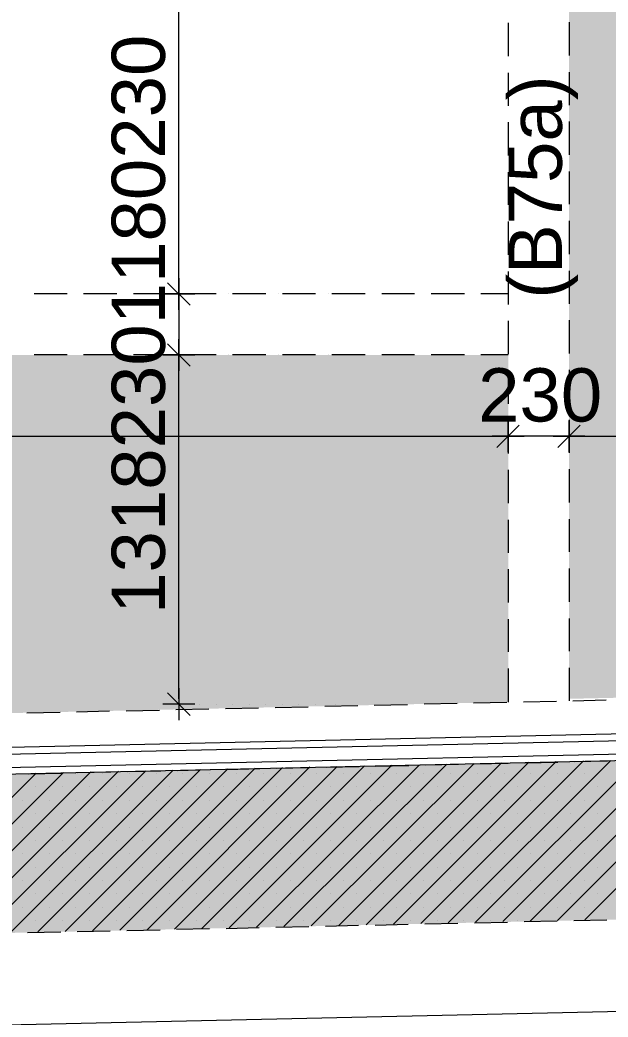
# Model space of a CAD drawing. Header units: millimetres. Extents: x -1303 to 98744, y -1303 to 90097.
# Drawn here: x 35091 to 37311, y 14373 to 18137 of the extents above; entities that cross this region are included whole.
import ezdxf

# ---------------------------------------------------------------- set-up
doc = ezdxf.new("R2010")
doc.units = ezdxf.units.MM
doc.layers.add('PDF_Geometry', color=7, linetype='Continuous')
doc.layers.add('PDF_Text', color=7, linetype='Continuous')
doc.layers.add('PDF_Solid Fills', color=192, linetype='Continuous', true_color=0xc2c0c0c0)
doc.styles.add('PDF ArialMT', font='arial.ttf')

msp = doc.modelspace()

# ---------------------------------------------------------------- hatches: boundary and pattern name
at = {"layer": 'PDF_Solid Fills', "true_color": 0x00007f}
h = msp.add_hatch(color=254, dxfattribs=at)
h.paths.add_polyline_path([(74624.31541, 16167.67383), (74624.31541, 15567.81796), (9799.46285, 14130.21454), (9804.28731, 14730.15409)], flags=0)
h.paths.add_polyline_path([(7404.275, 37242.73593), (8004.29925, 37242.73593), (8004.29925, 16872.72168), (7404.275, 16872.72168)], flags=0)
h.paths.add_polyline_path([(8004.29925, 16872.72168), (7983.4807, 16679.51365), (7983.31127, 16481.90264), (8004.55339, 16283.02302), (8047.46016, 16086.42856), (8111.52536, 15895.75776), (8195.3089, 15714.14292), (8297.03284, 15544.62953), (8413.99157, 15389.5038), (8546.60657, 15247.57974), (8696.06174, 15118.18072), (8860.41285, 15004.26957), (9037.28897, 14908.29987), (9223.47415, 14832.13321), (9415.6677, 14776.86981), (9610.40055, 14743.01796), (9804.28731, 14730.15409), (9799.46285, 14130.21454), (9584.16557, 14140.28601), (9363.53556, 14170.83718), (9140.28256, 14223.64598), (8917.70726, 14299.55851), (8699.36241, 14399.25246), (8488.88858, 14522.21955), (8289.92424, 14667.61267), (8106.02423, 14833.65595), (7940.23508, 15017.64068), (7795.09507, 15216.68973), (7672.21268, 15427.33299), (7572.77287, 15645.76255), (7497.02977, 15868.42256), (7444.47407, 16091.67659), (7414.09232, 16312.38925), (7404.275, 16527.68859), (7404.275, 16872.72168), (8004.29925, 16872.72168)], flags=0)
h.paths.add_polyline_path([(7194.30944, 37692.71099), (7194.30944, 80672.7138), (7694.3009, 80672.7138), (7694.3009, 37692.71099)], flags=0)
h = msp.add_hatch(color=254, dxfattribs=at)
h.paths.add_polyline_path([(31469.30117, 29377.68079), (31469.30117, 25187.75188), (33129.31253, 25187.75188), (33129.31253, 29377.68079)], flags=0)
h.paths.add_polyline_path([(33359.25057, 25187.75188), (33359.25057, 29377.68079), (36934.25928, 29377.68079), (36934.25928, 25187.75188)], flags=0)
h.paths.add_polyline_path([(37164.2841, 25187.75188), (37164.2841, 29377.68079), (40934.27775, 29377.68079), (40934.27775, 25187.75188)], flags=0)
h.paths.add_polyline_path([(41164.30255, 25182.67534), (41164.30255, 29377.68079), (45464.24791, 29377.68079), (45464.24791, 25182.67534)], flags=0)
h.paths.add_polyline_path([(45694.27273, 29377.68079), (45694.27273, 25187.75188), (49039.2587, 25187.75188), (49039.2587, 29377.68079)], flags=0)
h.paths.add_polyline_path([(49269.28352, 25187.75188), (49269.28352, 29377.68079), (51159.31349, 29377.68079), (51159.31349, 25187.75188)], flags=0)
h.paths.add_polyline_path([(41164.30255, 21382.72041), (41164.30255, 24957.72913), (45464.24791, 24957.72913), (45464.24791, 21382.72041)], flags=0)
h.paths.add_polyline_path([(37164.2841, 24957.72913), (37164.2841, 21382.72041), (40934.27775, 21382.72041), (40934.27775, 24957.72913)], flags=0)
h.paths.add_polyline_path([(40934.27775, 19182.68898), (40934.27775, 21152.69766), (37164.2841, 21152.69766), (37164.2841, 18512.67482), (40864.28888, 18512.67482), (40864.28888, 19182.68898)], flags=0)
h.paths.add_polyline_path([(41164.30255, 21152.69766), (41164.30255, 18512.67482), (43234.25726, 18512.67482), (43234.25726, 21152.69766)], flags=0)
h.paths.add_polyline_path([(41164.30255, 18282.73679), (45464.24791, 18282.73679), (45464.24791, 15760.43508), (41164.30255, 15663.95813)], flags=0)
h.paths.add_polyline_path([(37164.2841, 18282.73679), (40934.27775, 18282.73679), (40934.27775, 15658.79481), (37164.2841, 15574.16518)], flags=0)
h.paths.add_polyline_path([(12814.30857, 29377.68079), (12814.30857, 25187.75188), (8234.23832, 25187.75188), (8234.23832, 29377.68079)], flags=0)
h.paths.add_polyline_path([(13044.24764, 25187.75188), (13044.24764, 29377.68079), (15954.23712, 29377.68079), (15954.23712, 25187.75188)], flags=0)
h.paths.add_polyline_path([(16184.2609, 29377.68079), (16184.2609, 25187.75188), (18909.25016, 25187.75188), (18909.25016, 29377.68079)], flags=0)
h.paths.add_polyline_path([(66559.28558, 25187.75188), (66559.28558, 29377.68079), (63649.29506, 29377.68079), (63649.29506, 25187.75188)], flags=0)
h.paths.add_polyline_path([(66789.30626, 25187.75188), (66789.30626, 29377.68079), (69584.28231, 29377.68079), (69584.28231, 25187.75188)], flags=0)
h.paths.add_polyline_path([(69814.31126, 29377.68079), (69814.31126, 25187.75188), (74394.29472, 25187.75188), (74394.29472, 29377.68079)], flags=0)
h = msp.add_hatch(color=254, dxfattribs=at)
h.paths.add_polyline_path([(12814.30857, 16872.72168), (12814.30857, 15026.95077), (9799.20871, 14960.09316), (9658.30121, 14967.03233), (9514.00728, 14987.42836), (9368.02118, 15022.38044), (9222.54335, 15072.39683), (9079.77321, 15137.90008), (8942.25007, 15218.63604), (8812.34276, 15314.0138), (8692.25382, 15422.7637), (8584.01219, 15543.36091), (8489.14272, 15673.68971), (8408.99871, 15811.5517), (8344.08741, 15954.57597), (8294.664, 16100.30898), (8260.38859, 16246.37773), (8240.58554, 16390.84108), (8234.23832, 16531.75065), (8234.23832, 16872.72168)], flags=0)
h.paths.add_polyline_path([(22479.26705, 17272.68137), (22479.26705, 15241.31724), (19209.26177, 15168.7901), (19209.26177, 17272.68137)], flags=0)
h.paths.add_polyline_path([(25959.23687, 17272.68137), (25959.23687, 15322.73089), (22709.2898, 15246.39481), (22709.2898, 17272.68137)], flags=0)
h.paths.add_polyline_path([(32124.25101, 18282.73679), (32124.25101, 15455.26118), (26189.25962, 15327.89318), (26189.25962, 18282.73679)], flags=0)
h.paths.add_polyline_path([(36934.25928, 16872.72168), (36934.25928, 15561.8943), (32354.27376, 15460.33875), (32354.27376, 16872.72168)], flags=0)
h.paths.add_polyline_path([(50274.26033, 16872.72168), (50274.26033, 15857.75915), (45694.27273, 15756.20359), (45694.27273, 16872.72168)], flags=0)
h.paths.add_polyline_path([(59929.31471, 17272.68137), (59929.31471, 16071.87252), (56669.29721, 15999.59848), (56669.29721, 17272.68137)], flags=0)
h.paths.add_polyline_path([(63419.27024, 17272.68137), (63419.27024, 16149.30779), (60159.25274, 16076.95111), (60159.25274, 17272.68137)], flags=0)
h.paths.add_polyline_path([(69584.28231, 18282.73679), (69584.28231, 16285.98588), (63649.29506, 16154.3864), (63649.29506, 18282.73679)], flags=0)
h.paths.add_polyline_path([(74394.29472, 16872.72168), (74394.29472, 16409.62861), (69814.31126, 16291.06242), (69814.31126, 16872.72168)], flags=0)
h.paths.add_polyline_path([(18979.23903, 18282.73679), (18979.23903, 15163.7115), (13044.24764, 15027.79686), (13044.24764, 18282.73679), (18944.28591, 18282.73679)], flags=0)
h.paths.add_polyline_path([(56439.27239, 18282.73679), (56439.27239, 15994.4362), (50504.281, 15862.83775), (50504.281, 18282.73679)], flags=0)

# ---------------------------------------------------------------- linework, layer by layer
at = {"layer": 'PDF_Geometry', "color": 9, "lineweight": 0, "true_color": 0xc0c0c0}
msp.add_lwpolyline([(73543.76698, 33926.94469), (73593.70177, 33827.08339), (73593.70177, 33926.94469), (74523.7764, 33926.94469), (74523.7764, 34597.21299), (74623.6377, 34597.21299), (74623.6377, 16267.28307), (9842.20122, 14831.96378, -0.0040587119), (9814.553, 14831.94622, -0.4141989555), (8103.90849, 16521.17195), (8103.90849, 13152.0657)], format="xyb", dxfattribs=at)
at = {"layer": 'PDF_Geometry', "color": 122, "lineweight": 0, "true_color": 0x00b88a}
for points in [[(35690.62941, 17142.35257), (35690.62941, 17122.04229), (35690.62941, 18262.00294), (35690.62941, 18242.53771)], [(35690.62941, 17102.57706), (35690.62941, 16872.38489)], [(35690.62941, 15574.16518), (35690.62941, 16852.07254), (35690.62941, 16832.60731)], [(32393.45835, 16565.17894), (32373.99312, 16565.17894), (36913.52751, 16565.17894), (36894.06021, 16565.17894)], [(37164.0279, 16565.17894), (36933.83779, 16565.17894)], [(37203.80547, 16565.17894), (37183.49519, 16565.17894), (40913.96746, 16565.17894), (40893.65718, 16565.17894)], [(35648.31459, 15596.16972), (35732.94422, 15511.54009)], [(35690.62941, 15613.94173), (35690.62941, 15493.76704)], [(35750.71314, 15553.8549), (35630.54155, 15553.8549)]]:
    msp.add_lwpolyline(points, dxfattribs=at)
at = {"layer": 'PDF_Geometry', "color": 157, "lineweight": 0, "true_color": 0x3f5f7f}
for points in [[(36933.83779, 18125.74842), (36933.83779, 18000.49615)], [(37164.0279, 18128.28772), (37164.0279, 18003.03546)], [(36933.83779, 17937.87106), (36933.83779, 17813.46592)], [(37164.0279, 17940.41036), (37164.0279, 17816.00523)], [(36933.83779, 17750.83876), (36933.83779, 17625.58857)], [(37164.0279, 17753.37806), (37164.0279, 17628.1258)], [(36933.83779, 17562.9614), (36933.83779, 17438.55627)], [(37164.0279, 17565.5007), (37164.0279, 17441.09557)], [(36933.83779, 17375.93117), (36933.83779, 17250.67891)], [(37164.0279, 17378.4684), (37164.0279, 17253.21821)], [(36933.83779, 17188.05174), (36933.83779, 17062.80155)], [(37164.0279, 17190.59105), (37164.0279, 17065.33878)], [(35269.17139, 17102.57706), (35143.9212, 17102.57706)], [(35456.20369, 17102.57706), (35330.95349, 17102.57706)], [(35644.08311, 17102.57706), (35518.82879, 17102.57706)], [(35831.11129, 17102.57706), (35706.70821, 17102.57706)], [(36018.99071, 17102.57706), (35893.74051, 17102.57706)], [(36206.02301, 17102.57706), (36081.6158, 17102.57706)], [(36393.8983, 17102.57706), (36268.6481, 17102.57706)], [(36580.93059, 17102.57706), (36456.52752, 17102.57706)], [(36768.81002, 17102.57706), (36643.5557, 17102.57706)], [(36933.83779, 17102.57706), (36831.43512, 17102.57706)], [(36933.83779, 17001.02151), (36933.83779, 16875.76925)], [(37164.0279, 17003.56082), (37164.0279, 16878.30855)], [(35269.17139, 16872.38489), (35143.9212, 16872.38489)], [(35456.20369, 16872.38489), (35330.95349, 16872.38489)], [(35644.08311, 16872.38489), (35518.82879, 16872.38489)], [(35831.11129, 16872.38489), (35706.70821, 16872.38489)], [(36018.99071, 16872.38489), (35893.74051, 16872.38489)], [(36206.02301, 16872.38489), (36081.6158, 16872.38489)], [(36393.8983, 16872.38489), (36268.6481, 16872.38489)], [(36580.93059, 16872.38489), (36456.52752, 16872.38489)], [(36768.81002, 16872.38489), (36643.5557, 16872.38489)], [(36933.83779, 16872.38489), (36831.43512, 16872.38489)], [(36933.83779, 16813.14416), (36933.83779, 16687.89189)], [(37164.0279, 16815.68139), (37164.0279, 16690.4312)], [(36933.83779, 16625.26473), (36933.83779, 16500.85959)], [(37164.0279, 16627.80403), (37164.0279, 16503.3989)], [(36933.83779, 16438.2345), (36933.83779, 16312.98224)], [(37164.0279, 16440.7738), (37164.0279, 16315.52154)], [(36933.83779, 16250.35714), (36933.83779, 16125.94993)], [(37164.0279, 16252.89437), (37164.0279, 16128.48924)], [(36933.83779, 16063.32484), (36933.83779, 15938.07258)], [(37164.0279, 16065.86414), (37164.0279, 15940.61188)], [(36933.83779, 15875.44748), (36933.83779, 15751.04131)], [(37164.0279, 15877.98575), (37164.0279, 15753.58061)], [(36933.83779, 15688.41518), (36933.83779, 15561.47074)], [(37164.0279, 15690.95448), (37164.0279, 15566.54935)], [(36241.56497, 15546.23803), (36366.8193, 15548.7763)], [(36428.59727, 15550.46951), (36553.85159, 15553.00778)], [(36616.4767, 15554.70099), (36741.72688, 15557.23926)], [(36803.50899, 15558.93247), (36928.75919, 15561.47074)], [(36991.38428, 15563.16395), (37116.63861, 15565.70222)], [(37178.41659, 15566.54935), (37303.66678, 15569.9337)], [(35116.83806, 15520.84914), (35242.09239, 15524.23453)], [(35303.87036, 15525.08062), (35429.12056, 15528.46602)], [(35491.74978, 15529.3121), (35616.99998, 15531.85037)], [(35678.77796, 15533.54358), (35804.03228, 15536.08185)], [(35866.65738, 15537.77506), (35991.90758, 15540.31333)], [(36053.68968, 15542.00654), (36178.93987, 15544.54482)], [(36433.67587, 15320.27631), (36558.92607, 15322.81561)], [(36621.55529, 15324.50779), (36746.80549, 15327.04709)], [(36808.58347, 15328.73927), (36933.83779, 15331.27857)], [(36996.46289, 15332.97075), (37121.71309, 15335.51005)], [(37183.49519, 15337.20223), (37308.74538, 15339.74153)], [(35121.91667, 15291.50306), (35247.16686, 15294.04133)], [(35308.94897, 15295.73454), (35434.19916, 15298.27281)], [(35496.82426, 15299.96602), (35622.07859, 15302.5043)], [(35683.85656, 15303.35038), (35809.11088, 15306.73578)], [(35871.73599, 15307.58186), (35996.98617, 15310.96726)], [(36058.76828, 15311.81334), (36184.01848, 15315.19874)], [(36246.64357, 15316.04482), (36371.8979, 15318.58413)]]:
    msp.add_lwpolyline(points, dxfattribs=at)
at = {"layer": 'PDF_Geometry', "color": 122, "lineweight": 0, "true_color": 0x00b88a}
for points in [[(35732.94422, 17060.26225), (35648.31459, 17144.89188)], [(35690.62941, 17042.4892), (35690.62941, 17162.66285)], [(35630.54155, 17102.57706), (35750.71314, 17102.57706)], [(35648.31459, 16914.69971), (35732.94422, 16830.07008)], [(35690.62941, 16932.47069), (35690.62941, 16812.29703)], [(35750.71314, 16872.38489), (35630.54155, 16872.38489)], [(36976.15261, 16607.49375), (36891.52298, 16522.86412)], [(36933.83779, 16505.09107), (36933.83779, 16625.26473)], [(37121.71309, 16522.86412), (37206.34271, 16607.49375)], [(37164.0279, 16625.26473), (37164.0279, 16505.09107)], [(36993.92565, 16565.17894), (36873.74993, 16565.17894)], [(37103.94416, 16565.17894), (37224.11575, 16565.17894)]]:
    msp.add_lwpolyline(points, close=True, dxfattribs=at)
at = {"layer": 'PDF_Geometry', "lineweight": 0}
for points in [[(35690.62941, 17102.57706), (35690.62941, 17102.57706)], [(35690.62941, 17102.57706), (35690.62941, 17102.57706)], [(35753.25451, 17102.57706), (35753.25451, 17102.57706)], [(35753.25451, 17102.57706), (35753.25451, 17102.57706)], [(35815.8796, 17102.57706), (35815.8796, 17102.57706)], [(35815.8796, 17102.57706), (35815.8796, 17102.57706)], [(35878.5047, 17102.57706), (35878.5047, 17102.57706)], [(35878.5047, 17102.57706), (35878.5047, 17102.57706)], [(35941.1298, 17102.57706), (35941.1298, 17102.57706)], [(35941.1298, 17102.57706), (35941.1298, 17102.57706)], [(36003.75902, 17102.57706), (36003.75902, 17102.57706)], [(36003.75902, 17102.57706), (36003.75902, 17102.57706)], [(36066.38413, 17102.57706), (36066.38413, 17102.57706)], [(36066.38413, 17102.57706), (36066.38413, 17102.57706)], [(36128.16209, 17102.57706), (36128.16209, 17102.57706)], [(36128.16209, 17102.57706), (36128.16209, 17102.57706)], [(36190.7872, 17102.57706), (36190.7872, 17102.57706)], [(36190.7872, 17102.57706), (36190.7872, 17102.57706)], [(36254.25942, 17102.57706), (36254.25942, 17102.57706)], [(36254.25942, 17102.57706), (36254.25942, 17102.57706)], [(35690.62941, 16872.38489), (35690.62941, 16872.38489)], [(35690.62941, 16872.38489), (35690.62941, 16872.38489)], [(35753.25451, 16872.38489), (35753.25451, 16872.38489)], [(35753.25451, 16872.38489), (35753.25451, 16872.38489)], [(35815.8796, 16872.38489), (35815.8796, 16872.38489)], [(35815.8796, 16872.38489), (35815.8796, 16872.38489)], [(35878.5047, 16872.38489), (35878.5047, 16872.38489)], [(35878.5047, 16872.38489), (35878.5047, 16872.38489)], [(35941.1298, 16872.38489), (35941.1298, 16872.38489)], [(35941.1298, 16872.38489), (35941.1298, 16872.38489)], [(36003.75902, 16872.38489), (36003.75902, 16872.38489)], [(36003.75902, 16872.38489), (36003.75902, 16872.38489)], [(36066.38413, 16872.38489), (36066.38413, 16872.38489)], [(36066.38413, 16872.38489), (36066.38413, 16872.38489)], [(36128.16209, 16872.38489), (36128.16209, 16872.38489)], [(36128.16209, 16872.38489), (36128.16209, 16872.38489)], [(36190.7872, 16872.38489), (36190.7872, 16872.38489)], [(36190.7872, 16872.38489), (36190.7872, 16872.38489)], [(36254.25942, 16872.38489), (36254.25942, 16872.38489)], [(36254.25942, 16872.38489), (36254.25942, 16872.38489)], [(35690.62941, 15553.8549), (35690.62941, 15553.8549)], [(35768.48618, 15553.8549), (35768.48618, 15553.8549)], [(35831.11129, 15553.8549), (35831.11129, 15553.8549)], [(35892.89339, 15553.8549), (35892.89339, 15553.8549)], [(35955.51849, 15553.8549), (35955.51849, 15553.8549)], [(36018.14358, 15553.8549), (36018.14358, 15553.8549)], [(36080.76868, 15553.8549), (36080.76868, 15553.8549)], [(36143.39791, 15553.8549), (36143.39791, 15553.8549)], [(36206.02301, 15553.8549), (36206.02301, 15553.8549)], [(36283.03679, 15553.8549), (36283.03679, 15553.8549)], [(35881.04607, 14710.09691), (36494.61086, 15323.6617)], [(35984.29173, 14711.79012), (36598.70365, 15325.35491)], [(36087.54153, 14714.32839), (36701.95344, 15327.89318)], [(36190.7872, 14716.86769), (36805.1991, 15330.43248)], [(36294.88412, 14718.55987), (36908.44891, 15332.97075)], [(36398.12978, 14721.09917), (37011.69457, 15334.66396)], [(36501.37958, 14723.63744), (37114.94437, 15337.20223)], [(36604.62937, 14725.33065), (37218.19416, 15339.74153)], [(36707.87503, 14727.86892), (37321.43982, 15341.43371)], [(36811.12484, 14730.40823), (37424.68963, 15343.97302)], [(36914.3705, 14732.94753), (37527.93529, 15346.51232)], [(37017.6203, 14734.63971), (37631.18509, 15349.05059)], [(37120.87009, 14737.17901), (37734.43488, 15350.7438)], [(37224.11575, 14739.71728), (37838.52767, 15353.28207)], [(34537.97225, 14679.63045), (35151.53704, 15294.04133)], [(34641.22204, 14682.16975), (35254.78683, 15295.73454)], [(34744.46771, 14684.70802), (35358.87962, 15298.27281)], [(34847.71751, 14686.40123), (35462.12942, 15300.81211)], [(34950.96317, 14688.93951), (35565.37508, 15302.5043)], [(35055.06009, 14691.4788), (35668.62488, 15305.04359)], [(35099.91214, 15292.34915), (35099.91214, 15292.34915)], [(35158.30576, 14694.01707), (35771.87055, 15307.58186)], [(35200.62057, 15292.34915), (35200.62057, 15292.34915)], [(35261.55555, 14695.71028), (35875.12034, 15310.12117)], [(35302.17612, 15292.34915), (35302.17612, 15292.34915)], [(35364.80535, 14698.24855), (35978.37014, 15311.81334)], [(35402.88868, 15292.34915), (35402.88868, 15292.34915)], [(35468.05101, 14700.78786), (36081.6158, 15314.35265)], [(35503.59711, 15292.34915), (35503.59711, 15292.34915)], [(35571.30081, 14702.48003), (36184.8656, 15316.89195)], [(35605.15266, 15292.34915), (35605.15266, 15292.34915)], [(35674.54648, 14705.01934), (36288.11127, 15318.58413)], [(35705.86109, 15292.34915), (35705.86109, 15292.34915)], [(35777.79627, 14707.55864), (36391.36106, 15321.12343)], [(35807.41664, 15292.34915), (35807.41664, 15292.34915)], [(35908.12507, 15292.34915), (35908.12507, 15292.34915)], [(36008.8335, 15292.34915), (36008.8335, 15292.34915)], [(36110.38905, 15292.34915), (36110.38905, 15292.34915)], [(36211.10161, 15292.34915), (36211.10161, 15292.34915)], [(36311.81004, 15292.34915), (36311.81004, 15292.34915)], [(36413.36559, 15292.34915), (36413.36559, 15292.34915)], [(36514.07402, 15292.34915), (36514.07402, 15292.34915)], [(36615.62957, 15292.34915), (36615.62957, 15292.34915)], [(36716.338, 15292.34915), (36716.338, 15292.34915)], [(36817.04643, 15292.34915), (36817.04643, 15292.34915)], [(36918.60198, 15292.34915), (36918.60198, 15292.34915)], [(37019.31454, 15292.34915), (37019.31454, 15292.34915)], [(37120.02297, 15292.34915), (37120.02297, 15292.34915)], [(37221.57852, 15292.34915), (37221.57852, 15292.34915)], [(35150.68991, 15241.57137), (35150.68991, 15241.57137)], [(35251.39835, 15241.57137), (35251.39835, 15241.57137)], [(35352.1109, 15241.57137), (35352.1109, 15241.57137)], [(35453.66645, 15241.57137), (35453.66645, 15241.57137)], [(35554.37489, 15241.57137), (35554.37489, 15241.57137)], [(35655.93044, 15241.57137), (35655.93044, 15241.57137)], [(35756.63886, 15241.57137), (35756.63886, 15241.57137)], [(35857.34729, 15241.57137), (35857.34729, 15241.57137)], [(35958.90284, 15241.57137), (35958.90284, 15241.57137)], [(36059.61128, 15241.57137), (36059.61128, 15241.57137)], [(36160.32383, 15241.57137), (36160.32383, 15241.57137)], [(36261.87938, 15241.57137), (36261.87938, 15241.57137)], [(36362.58782, 15241.57137), (36362.58782, 15241.57137)], [(36464.14337, 15241.57137), (36464.14337, 15241.57137)], [(36564.8518, 15241.57137), (36564.8518, 15241.57137)], [(36665.56022, 15241.57137), (36665.56022, 15241.57137)], [(36767.11577, 15241.57137), (36767.11577, 15241.57137)], [(36867.82421, 15241.57137), (36867.82421, 15241.57137)], [(36968.53676, 15241.57137), (36968.53676, 15241.57137)], [(37070.09231, 15241.57137), (37070.09231, 15241.57137)], [(37170.80075, 15241.57137), (37170.80075, 15241.57137)], [(37272.3563, 15241.57137), (37272.3563, 15241.57137)], [(35099.91214, 15190.7936), (35099.91214, 15190.7936)], [(35200.62057, 15190.7936), (35200.62057, 15190.7936)], [(35302.17612, 15190.7936), (35302.17612, 15190.7936)], [(35402.88868, 15190.7936), (35402.88868, 15190.7936)], [(35503.59711, 15190.7936), (35503.59711, 15190.7936)], [(35605.15266, 15190.7936), (35605.15266, 15190.7936)], [(35705.86109, 15190.7936), (35705.86109, 15190.7936)], [(35807.41664, 15190.7936), (35807.41664, 15190.7936)], [(35908.12507, 15190.7936), (35908.12507, 15190.7936)], [(36008.8335, 15190.7936), (36008.8335, 15190.7936)], [(36110.38905, 15190.7936), (36110.38905, 15190.7936)], [(36211.10161, 15190.7936), (36211.10161, 15190.7936)], [(36311.81004, 15190.7936), (36311.81004, 15190.7936)], [(36413.36559, 15190.7936), (36413.36559, 15190.7936)], [(36514.07402, 15190.7936), (36514.07402, 15190.7936)], [(36615.62957, 15190.7936), (36615.62957, 15190.7936)], [(36716.338, 15190.7936), (36716.338, 15190.7936)], [(36817.04643, 15190.7936), (36817.04643, 15190.7936)], [(36918.60198, 15190.7936), (36918.60198, 15190.7936)], [(37019.31454, 15190.7936), (37019.31454, 15190.7936)], [(37120.02297, 15190.7936), (37120.02297, 15190.7936)], [(37221.57852, 15190.7936), (37221.57852, 15190.7936)], [(35150.68991, 15140.86191), (35150.68991, 15140.86191)], [(35251.39835, 15140.86191), (35251.39835, 15140.86191)], [(35352.1109, 15140.86191), (35352.1109, 15140.86191)], [(35453.66645, 15140.86191), (35453.66645, 15140.86191)], [(35554.37489, 15140.86191), (35554.37489, 15140.86191)], [(35655.93044, 15140.86191), (35655.93044, 15140.86191)], [(35756.63886, 15140.86191), (35756.63886, 15140.86191)], [(35857.34729, 15140.86191), (35857.34729, 15140.86191)], [(35958.90284, 15140.86191), (35958.90284, 15140.86191)], [(36059.61128, 15140.86191), (36059.61128, 15140.86191)], [(36160.32383, 15140.86191), (36160.32383, 15140.86191)], [(36261.87938, 15140.86191), (36261.87938, 15140.86191)], [(36362.58782, 15140.86191), (36362.58782, 15140.86191)], [(36464.14337, 15140.86191), (36464.14337, 15140.86191)], [(36564.8518, 15140.86191), (36564.8518, 15140.86191)], [(36665.56022, 15140.86191), (36665.56022, 15140.86191)], [(36767.11577, 15140.86191), (36767.11577, 15140.86191)], [(36867.82421, 15140.86191), (36867.82421, 15140.86191)], [(36968.53676, 15140.86191), (36968.53676, 15140.86191)], [(37070.09231, 15140.86191), (37070.09231, 15140.86191)], [(37170.80075, 15140.86191), (37170.80075, 15140.86191)], [(37272.3563, 15140.86191), (37272.3563, 15140.86191)], [(35099.91214, 15090.08414), (35099.91214, 15090.08414)], [(35200.62057, 15090.08414), (35200.62057, 15090.08414)], [(35302.17612, 15090.08414), (35302.17612, 15090.08414)], [(35402.88868, 15090.08414), (35402.88868, 15090.08414)], [(35503.59711, 15090.08414), (35503.59711, 15090.08414)], [(35605.15266, 15090.08414), (35605.15266, 15090.08414)], [(35705.86109, 15090.08414), (35705.86109, 15090.08414)], [(35807.41664, 15090.08414), (35807.41664, 15090.08414)], [(35908.12507, 15090.08414), (35908.12507, 15090.08414)], [(36008.8335, 15090.08414), (36008.8335, 15090.08414)], [(36110.38905, 15090.08414), (36110.38905, 15090.08414)], [(36211.10161, 15090.08414), (36211.10161, 15090.08414)], [(36311.81004, 15090.08414), (36311.81004, 15090.08414)], [(36413.36559, 15090.08414), (36413.36559, 15090.08414)], [(36514.07402, 15090.08414), (36514.07402, 15090.08414)], [(36615.62957, 15090.08414), (36615.62957, 15090.08414)], [(36716.338, 15090.08414), (36716.338, 15090.08414)], [(36817.04643, 15090.08414), (36817.04643, 15090.08414)], [(36918.60198, 15090.08414), (36918.60198, 15090.08414)], [(37019.31454, 15090.08414), (37019.31454, 15090.08414)], [(37120.02297, 15090.08414), (37120.02297, 15090.08414)], [(37221.57852, 15090.08414), (37221.57852, 15090.08414)], [(35150.68991, 15039.30636), (35150.68991, 15039.30636)], [(35251.39835, 15039.30636), (35251.39835, 15039.30636)], [(35352.1109, 15039.30636), (35352.1109, 15039.30636)], [(35453.66645, 15039.30636), (35453.66645, 15039.30636)], [(35554.37489, 15039.30636), (35554.37489, 15039.30636)], [(35655.93044, 15039.30636), (35655.93044, 15039.30636)], [(35756.63886, 15039.30636), (35756.63886, 15039.30636)], [(35857.34729, 15039.30636), (35857.34729, 15039.30636)], [(35958.90284, 15039.30636), (35958.90284, 15039.30636)], [(36059.61128, 15039.30636), (36059.61128, 15039.30636)], [(36160.32383, 15039.30636), (36160.32383, 15039.30636)], [(36261.87938, 15039.30636), (36261.87938, 15039.30636)], [(36362.58782, 15039.30636), (36362.58782, 15039.30636)], [(36464.14337, 15039.30636), (36464.14337, 15039.30636)], [(36564.8518, 15039.30636), (36564.8518, 15039.30636)], [(36665.56022, 15039.30636), (36665.56022, 15039.30636)], [(36767.11577, 15039.30636), (36767.11577, 15039.30636)], [(36867.82421, 15039.30636), (36867.82421, 15039.30636)], [(36968.53676, 15039.30636), (36968.53676, 15039.30636)], [(37070.09231, 15039.30636), (37070.09231, 15039.30636)], [(37170.80075, 15039.30636), (37170.80075, 15039.30636)], [(37272.3563, 15039.30636), (37272.3563, 15039.30636)], [(35099.91214, 14989.37468), (35099.91214, 14989.37468)], [(35200.62057, 14989.37468), (35200.62057, 14989.37468)], [(35302.17612, 14989.37468), (35302.17612, 14989.37468)], [(35402.88868, 14989.37468), (35402.88868, 14989.37468)], [(35503.59711, 14989.37468), (35503.59711, 14989.37468)], [(35605.15266, 14989.37468), (35605.15266, 14989.37468)], [(35705.86109, 14989.37468), (35705.86109, 14989.37468)], [(35807.41664, 14989.37468), (35807.41664, 14989.37468)], [(35908.12507, 14989.37468), (35908.12507, 14989.37468)], [(36008.8335, 14989.37468), (36008.8335, 14989.37468)], [(36110.38905, 14989.37468), (36110.38905, 14989.37468)], [(36211.10161, 14989.37468), (36211.10161, 14989.37468)], [(36311.81004, 14989.37468), (36311.81004, 14989.37468)], [(36413.36559, 14989.37468), (36413.36559, 14989.37468)], [(36514.07402, 14989.37468), (36514.07402, 14989.37468)], [(36615.62957, 14989.37468), (36615.62957, 14989.37468)], [(36716.338, 14989.37468), (36716.338, 14989.37468)], [(36817.04643, 14989.37468), (36817.04643, 14989.37468)], [(36918.60198, 14989.37468), (36918.60198, 14989.37468)], [(37019.31454, 14989.37468), (37019.31454, 14989.37468)], [(37120.02297, 14989.37468), (37120.02297, 14989.37468)], [(37221.57852, 14989.37468), (37221.57852, 14989.37468)], [(35150.68991, 14938.5969), (35150.68991, 14938.5969)], [(35251.39835, 14938.5969), (35251.39835, 14938.5969)], [(35352.1109, 14938.5969), (35352.1109, 14938.5969)], [(35453.66645, 14938.5969), (35453.66645, 14938.5969)], [(35554.37489, 14938.5969), (35554.37489, 14938.5969)], [(35655.93044, 14938.5969), (35655.93044, 14938.5969)], [(35756.63886, 14938.5969), (35756.63886, 14938.5969)], [(35857.34729, 14938.5969), (35857.34729, 14938.5969)], [(35958.90284, 14938.5969), (35958.90284, 14938.5969)], [(36059.61128, 14938.5969), (36059.61128, 14938.5969)], [(36160.32383, 14938.5969), (36160.32383, 14938.5969)], [(36261.87938, 14938.5969), (36261.87938, 14938.5969)], [(36362.58782, 14938.5969), (36362.58782, 14938.5969)], [(36464.14337, 14938.5969), (36464.14337, 14938.5969)], [(36564.8518, 14938.5969), (36564.8518, 14938.5969)], [(36665.56022, 14938.5969), (36665.56022, 14938.5969)], [(36767.11577, 14938.5969), (36767.11577, 14938.5969)], [(36867.82421, 14938.5969), (36867.82421, 14938.5969)], [(36968.53676, 14938.5969), (36968.53676, 14938.5969)], [(37070.09231, 14938.5969), (37070.09231, 14938.5969)], [(37170.80075, 14938.5969), (37170.80075, 14938.5969)], [(37272.3563, 14938.5969), (37272.3563, 14938.5969)], [(35099.91214, 14887.81913), (35099.91214, 14887.81913)], [(35200.62057, 14887.81913), (35200.62057, 14887.81913)], [(35302.17612, 14887.81913), (35302.17612, 14887.81913)], [(35402.88868, 14887.81913), (35402.88868, 14887.81913)], [(35503.59711, 14887.81913), (35503.59711, 14887.81913)], [(35605.15266, 14887.81913), (35605.15266, 14887.81913)], [(35705.86109, 14887.81913), (35705.86109, 14887.81913)], [(35807.41664, 14887.81913), (35807.41664, 14887.81913)], [(35908.12507, 14887.81913), (35908.12507, 14887.81913)], [(36008.8335, 14887.81913), (36008.8335, 14887.81913)], [(36110.38905, 14887.81913), (36110.38905, 14887.81913)], [(36211.10161, 14887.81913), (36211.10161, 14887.81913)], [(36311.81004, 14887.81913), (36311.81004, 14887.81913)], [(36413.36559, 14887.81913), (36413.36559, 14887.81913)], [(36514.07402, 14887.81913), (36514.07402, 14887.81913)], [(36615.62957, 14887.81913), (36615.62957, 14887.81913)], [(36716.338, 14887.81913), (36716.338, 14887.81913)], [(36817.04643, 14887.81913), (36817.04643, 14887.81913)], [(36918.60198, 14887.81913), (36918.60198, 14887.81913)], [(37019.31454, 14887.81913), (37019.31454, 14887.81913)], [(37120.02297, 14887.81913), (37120.02297, 14887.81913)], [(37221.57852, 14887.81913), (37221.57852, 14887.81913)], [(35150.68991, 14837.88744), (35150.68991, 14837.88744)], [(35251.39835, 14837.88744), (35251.39835, 14837.88744)], [(35352.1109, 14837.88744), (35352.1109, 14837.88744)], [(35453.66645, 14837.88744), (35453.66645, 14837.88744)], [(35554.37489, 14837.88744), (35554.37489, 14837.88744)], [(35655.93044, 14837.88744), (35655.93044, 14837.88744)], [(35756.63886, 14837.88744), (35756.63886, 14837.88744)], [(35857.34729, 14837.88744), (35857.34729, 14837.88744)], [(35958.90284, 14837.88744), (35958.90284, 14837.88744)], [(36059.61128, 14837.88744), (36059.61128, 14837.88744)], [(36160.32383, 14837.88744), (36160.32383, 14837.88744)], [(36261.87938, 14837.88744), (36261.87938, 14837.88744)], [(36362.58782, 14837.88744), (36362.58782, 14837.88744)], [(36464.14337, 14837.88744), (36464.14337, 14837.88744)], [(36564.8518, 14837.88744), (36564.8518, 14837.88744)], [(36665.56022, 14837.88744), (36665.56022, 14837.88744)], [(36767.11577, 14837.88744), (36767.11577, 14837.88744)], [(36867.82421, 14837.88744), (36867.82421, 14837.88744)], [(36968.53676, 14837.88744), (36968.53676, 14837.88744)], [(37070.09231, 14837.88744), (37070.09231, 14837.88744)], [(37170.80075, 14837.88744), (37170.80075, 14837.88744)], [(37272.3563, 14837.88744), (37272.3563, 14837.88744)], [(35099.91214, 14787.10966), (35099.91214, 14787.10966)], [(35200.62057, 14787.10966), (35200.62057, 14787.10966)], [(35302.17612, 14787.10966), (35302.17612, 14787.10966)], [(35402.88868, 14787.10966), (35402.88868, 14787.10966)], [(35503.59711, 14787.10966), (35503.59711, 14787.10966)], [(35605.15266, 14787.10966), (35605.15266, 14787.10966)], [(35705.86109, 14787.10966), (35705.86109, 14787.10966)], [(35807.41664, 14787.10966), (35807.41664, 14787.10966)], [(35908.12507, 14787.10966), (35908.12507, 14787.10966)], [(36008.8335, 14787.10966), (36008.8335, 14787.10966)], [(36110.38905, 14787.10966), (36110.38905, 14787.10966)], [(36211.10161, 14787.10966), (36211.10161, 14787.10966)], [(36311.81004, 14787.10966), (36311.81004, 14787.10966)], [(36413.36559, 14787.10966), (36413.36559, 14787.10966)], [(36514.07402, 14787.10966), (36514.07402, 14787.10966)], [(36615.62957, 14787.10966), (36615.62957, 14787.10966)], [(36716.338, 14787.10966), (36716.338, 14787.10966)], [(36817.04643, 14787.10966), (36817.04643, 14787.10966)], [(36918.60198, 14787.10966), (36918.60198, 14787.10966)], [(37019.31454, 14787.10966), (37019.31454, 14787.10966)], [(37120.02297, 14787.10966), (37120.02297, 14787.10966)], [(37221.57852, 14787.10966), (37221.57852, 14787.10966)], [(35150.68991, 14736.33188), (35150.68991, 14736.33188)], [(35251.39835, 14736.33188), (35251.39835, 14736.33188)], [(35352.1109, 14736.33188), (35352.1109, 14736.33188)], [(35453.66645, 14736.33188), (35453.66645, 14736.33188)], [(35554.37489, 14736.33188), (35554.37489, 14736.33188)], [(35655.93044, 14736.33188), (35655.93044, 14736.33188)], [(35756.63886, 14736.33188), (35756.63886, 14736.33188)], [(35857.34729, 14736.33188), (35857.34729, 14736.33188)], [(35958.90284, 14736.33188), (35958.90284, 14736.33188)], [(36059.61128, 14736.33188), (36059.61128, 14736.33188)], [(36160.32383, 14736.33188), (36160.32383, 14736.33188)], [(36244.10634, 14716.0216), (36369.35653, 14719.40596)], [(36261.87938, 14736.33188), (36261.87938, 14736.33188)], [(36362.58782, 14736.33188), (36362.58782, 14736.33188)], [(36431.98163, 14720.25308), (36556.38883, 14722.79136)], [(36464.14337, 14736.33188), (36464.14337, 14736.33188)], [(36564.8518, 14736.33188), (36564.8518, 14736.33188)], [(36619.01393, 14724.48457), (36744.26825, 14727.02284)], [(36665.56022, 14736.33188), (36665.56022, 14736.33188)], [(36767.11577, 14736.33188), (36767.11577, 14736.33188)], [(36806.89336, 14728.71605), (36931.29643, 14731.25432)], [(36867.82421, 14736.33188), (36867.82421, 14736.33188)], [(36968.53676, 14736.33188), (36968.53676, 14736.33188)], [(36993.92565, 14732.94753), (37119.17585, 14735.4858)], [(37070.09231, 14736.33188), (37070.09231, 14736.33188)], [(37181.80094, 14737.17901), (37306.20815, 14739.71728)], [(35119.37943, 14691.4788), (35244.62963, 14694.01707)], [(35307.25472, 14695.71028), (35431.66193, 14698.24855)], [(35494.28702, 14699.94176), (35619.53722, 14702.48003)], [(35682.16644, 14704.17324), (35806.56951, 14706.71152)], [(35869.19462, 14707.55864), (35994.44894, 14710.943)], [(36057.07404, 14711.79012), (36181.48124, 14715.17448)]]:
    msp.add_lwpolyline(points, dxfattribs=at)
for points in [[(36933.83779, 16565.17894), (36933.83779, 16533.86639)], [(37164.0279, 16565.17894), (37164.0279, 16533.86639)]]:
    msp.add_lwpolyline(points, close=True, dxfattribs=at)
at = {"layer": 'PDF_Geometry', "color": 9, "lineweight": 0, "true_color": 0xc0c0c0}
for points in [[(32528.86575, 15309.27507), (40843.72653, 15493.76704)], [(32528.86575, 15259.34339), (40843.72653, 15443.83639)], [(32528.86575, 15234.80059), (40843.72653, 15419.29359)]]:
    msp.add_lwpolyline(points, dxfattribs=at)
at = {"layer": 'PDF_Geometry', "color": 222, "lineweight": 0, "true_color": 0xb8008a}
msp.add_lwpolyline([(74611.79451, 15219.56788), (9885.36212, 13785.09571)], dxfattribs=at)

# ---------------------------------------------------------------- texts
at = {"layer": 'PDF_Text', "insert": (35538.95864, 15894.76725), "char_height": 201.084641, "attachment_point": 4, "rotation": 90, "style": 'PDF ArialMT'}
msp.add_mtext('13182301180230', dxfattribs=at)
at = {"layer": 'PDF_Text', "color": 6, "insert": (37066.77737, 17084.74115), "char_height": 201.084641, "attachment_point": 4, "rotation": 90, "style": 'PDF ArialMT'}
msp.add_mtext('(B75a)', dxfattribs=at)
at = {"layer": 'PDF_Text', "insert": (36820.63042, 16720.19774), "char_height": 201.084641, "attachment_point": 4, "style": 'PDF ArialMT'}
msp.add_mtext('230', dxfattribs=at)

doc.saveas('drawing.dxf')
